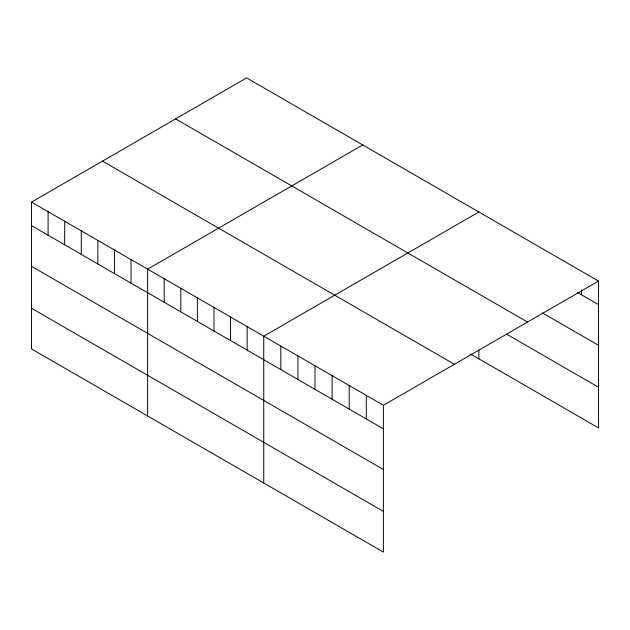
<?xml version="1.0" encoding="UTF-8"?>
<svg xmlns="http://www.w3.org/2000/svg" width="630" height="630" viewBox="0 0 630 630"><rect width="100%" height="100%" fill="white"/><g stroke="black" fill="none" stroke-linecap="round" stroke-linejoin="round"><path stroke-width="0.94" d="M31.5 202.104L383.386 405.263L383.386 552.093L31.5 348.933L31.5 202.104L246.614 77.907L598.5 281.067L598.5 427.896L470.563 354.036M362.738 144.947L147.625 269.144L147.625 415.981M478.863 211.987L263.742 336.184L263.742 483.021M383.386 405.263L598.5 281.067M577.34 292.407L598.5 304.621M542.343 312.882L598.5 345.303M175.628 118.889L527.515 322.048M506.528 334.12L598.5 387.222M102.485 161.115L454.372 364.274M31.5 225.658L383.386 428.817M31.5 266.34L383.386 469.5M31.5 308.259L383.386 511.41M581.411 289.847L581.411 294.753M478.863 350.107L478.863 358.824M366.29 395.388L366.29 418.95M349.201 385.521L349.201 409.083M332.112 375.653L332.112 399.215M315.016 365.786L315.016 389.348M297.927 355.918L297.927 379.481M280.838 346.051L280.838 369.613M247.157 326.608L247.157 350.17M230.564 317.032L230.564 340.594M213.98 307.456L213.98 331.01M197.387 297.88L197.387 321.434M180.802 288.296L180.802 311.858M164.209 278.72L164.209 302.282M131.032 259.568L131.032 283.13M114.447 249.992L114.447 273.546M97.855 240.408L97.855 263.97M81.27 230.832L81.27 254.394M64.677 221.256L64.677 244.818M48.093 211.68L48.093 235.242"/></g></svg>
